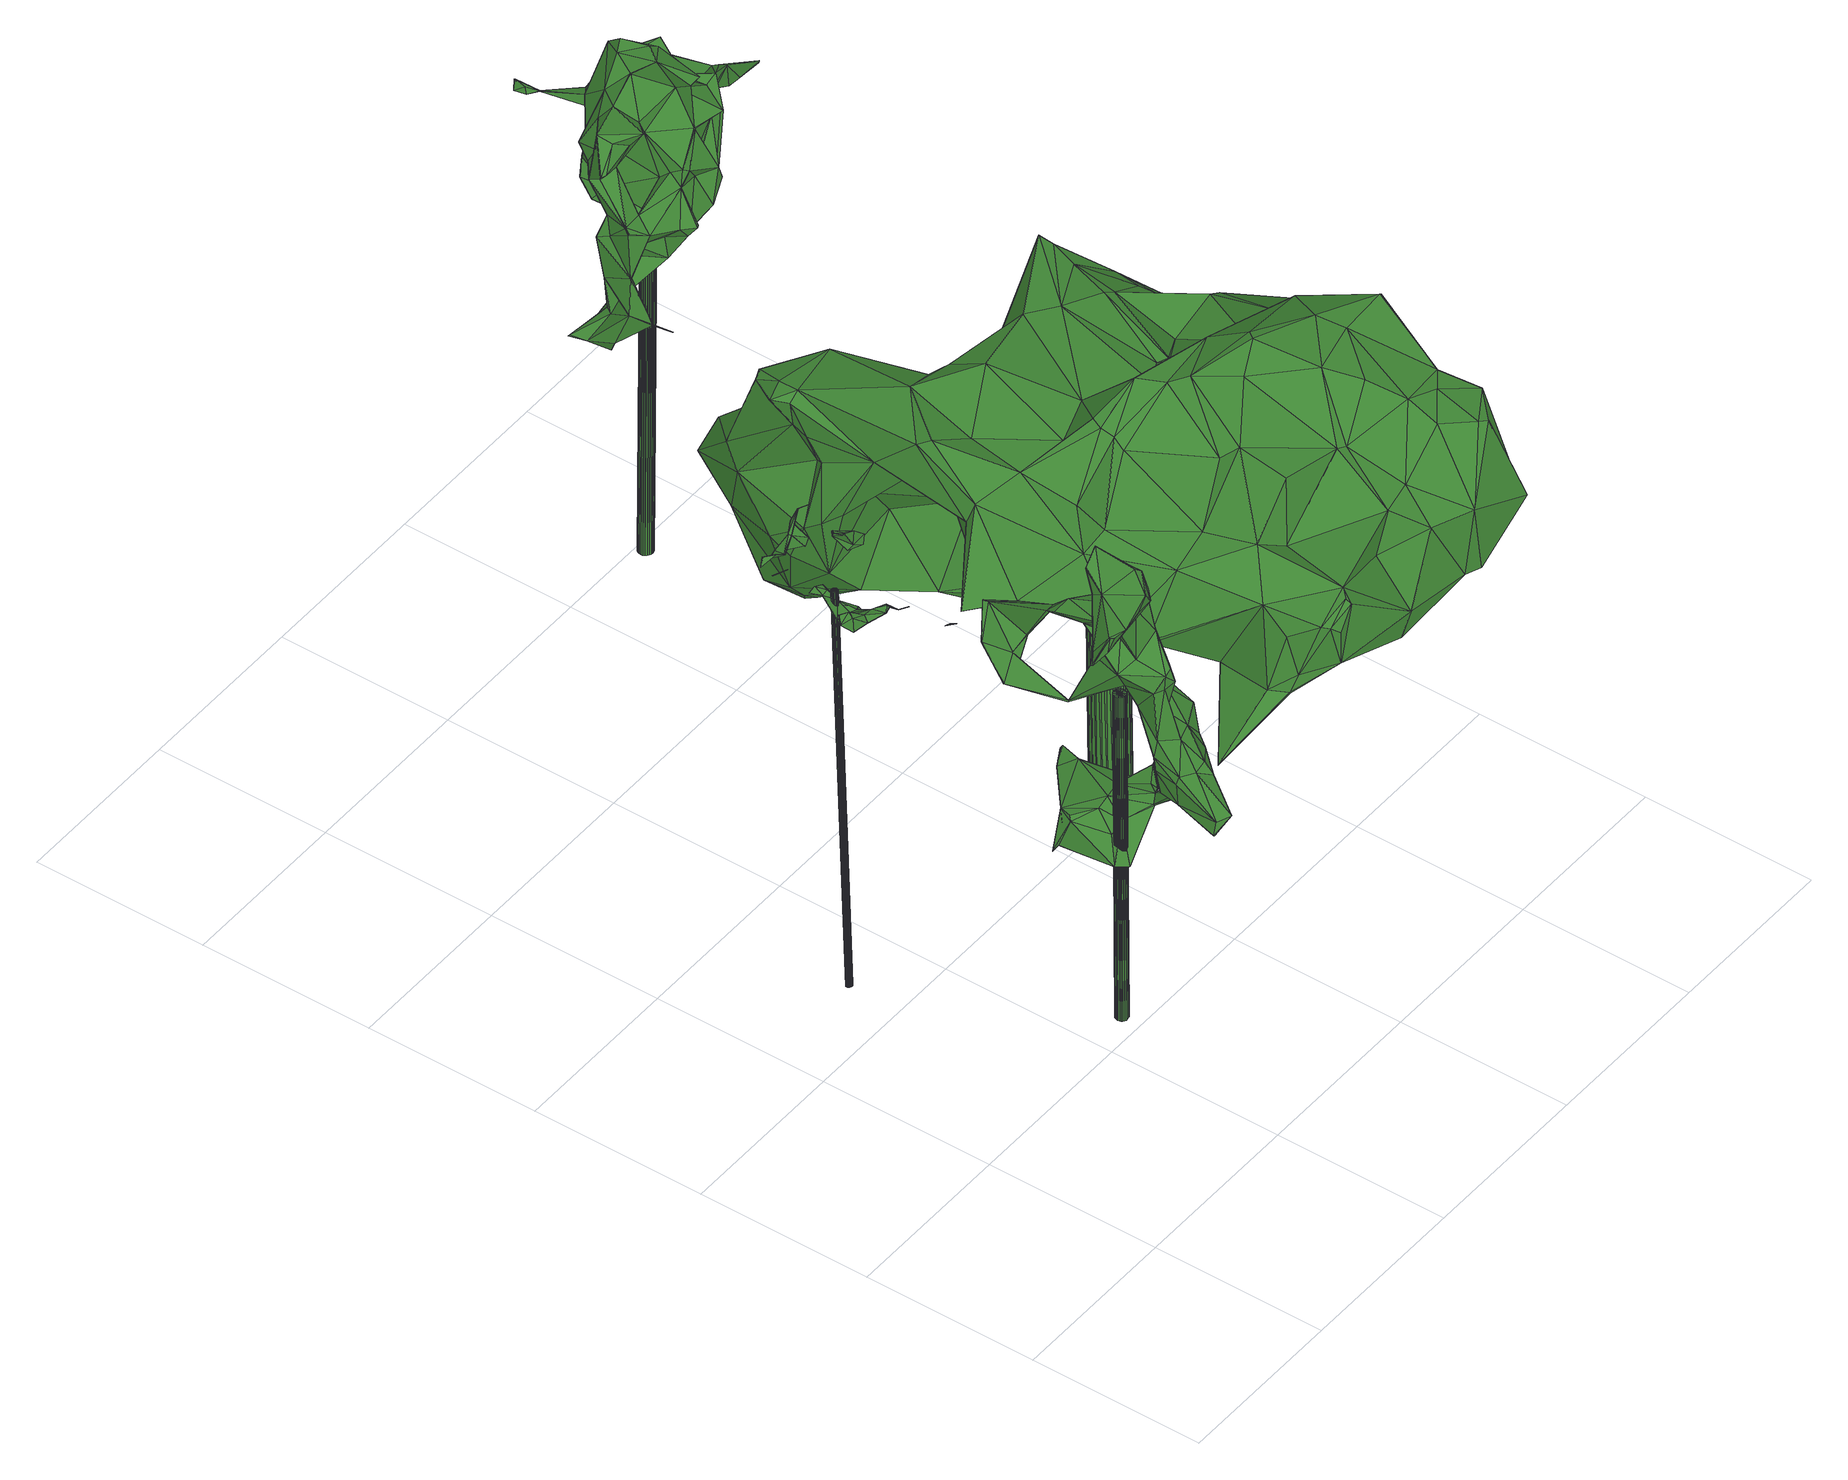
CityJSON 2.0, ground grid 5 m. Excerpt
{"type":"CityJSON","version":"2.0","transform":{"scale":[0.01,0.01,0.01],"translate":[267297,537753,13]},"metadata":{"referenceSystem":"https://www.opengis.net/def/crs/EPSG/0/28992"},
"CityObjects":{
"tree1":{"type":"SolitaryVegetationObject","attributes":{"gtid":192,"crown_width_m":2.67,"crown_median_z":26.53,"crown_r50_m":0.158,"crown_porosity":0.926,"trunk_H_m":12.94,"trunk_DBH_m":0.177,"trunk_radius_m":0.0885,"trunk_base_height_m":13.59,"original_gtid":"213"},"geometry":[{"type":"Solid","lod":"3","boundaries":[[[[0,1,2]],[[3,4,5]],[[6,7,8]],[[9,10,11]],[[12,13,14]],[[15,16,17]],[[18,19,20]],[[14,6,21]],[[22,23,24]],[[25,26,27]],[[28,29,30]],[[31,32,33]],[[9,11,20]],[[12,14,21]],[[34,35,36]],[[3,8,4]],[[37,18,11]],[[38,39,30]],[[18,20,11]],[[40,41,42]],[[43,42,41]],[[37,19,18]],[[44,23,45]],[[32,31,44]],[[16,46,47]],[[48,47,49]],[[39,50,29]],[[51,52,26]],[[5,1,3]],[[39,53,54]],[[46,55,56]],[[57,58,59]],[[0,60,3]],[[61,62,63]],[[61,64,62]],[[65,66,14]],[[65,67,66]],[[14,13,65]],[[63,68,69]],[[53,68,63]],[[24,70,22]],[[59,71,57]],[[42,72,73]],[[1,0,3]],[[22,74,75]],[[76,77,78]],[[79,80,81]],[[79,81,82]],[[83,82,84]],[[61,63,69]],[[85,86,36]],[[79,82,83]],[[44,45,32]],[[1,5,2]],[[87,88,89]],[[43,41,90]],[[91,31,35]],[[91,35,34]],[[92,70,24]],[[49,47,56]],[[82,93,84]],[[94,78,84]],[[88,55,89]],[[19,37,20]],[[9,20,37]],[[94,84,93]],[[56,55,88]],[[11,10,95]],[[88,49,56]],[[96,36,86]],[[94,93,97]],[[94,97,78]],[[85,98,34]],[[28,69,68]],[[28,68,29]],[[31,33,99]],[[29,50,100]],[[80,77,101]],[[5,75,2]],[[2,60,0]],[[102,7,103]],[[72,42,43]],[[63,101,53]],[[80,101,63]],[[104,62,28]],[[104,28,76]],[[22,75,23]],[[105,106,107]],[[105,107,66]],[[72,7,102]],[[50,39,38]],[[49,88,87]],[[6,41,40]],[[87,89,55]],[[47,46,56]],[[59,16,15]],[[71,59,15]],[[23,92,24]],[[93,82,81]],[[97,93,81]],[[83,84,78]],[[40,7,6]],[[78,97,76]],[[51,26,25]],[[65,13,67]],[[6,107,106]],[[49,87,48]],[[75,5,45]],[[75,45,23]],[[79,77,80]],[[4,32,45]],[[4,45,5]],[[8,106,108]],[[28,30,101]],[[21,6,109]],[[96,86,85]],[[72,43,90]],[[103,40,42]],[[67,13,105]],[[12,105,13]],[[75,60,2]],[[48,58,57]],[[63,104,80]],[[11,95,37]],[[53,101,54]],[[72,8,7]],[[8,72,90]],[[8,90,106]],[[8,3,60]],[[9,95,10]],[[37,95,9]],[[63,62,104]],[[64,69,28]],[[87,58,48]],[[58,87,16]],[[69,64,61]],[[34,96,85]],[[28,77,76]],[[78,77,83]],[[98,92,91]],[[102,103,73]],[[110,51,25]],[[51,110,52]],[[100,50,38]],[[64,28,62]],[[39,29,53]],[[59,111,16]],[[59,58,111]],[[58,16,111]],[[100,38,29]],[[29,38,30]],[[70,36,35]],[[44,92,23]],[[92,98,70]],[[70,98,36]],[[85,36,98]],[[96,34,36]],[[66,67,105]],[[16,47,17]],[[48,17,47]],[[48,57,17]],[[71,17,57]],[[15,17,71]],[[79,83,77]],[[81,80,104]],[[81,104,97]],[[14,107,6]],[[66,107,14]],[[97,104,76]],[[26,52,27]],[[21,109,22]],[[27,110,25]],[[27,52,110]],[[74,22,109]],[[74,109,6]],[[12,108,105]],[[74,8,60]],[[103,7,40]],[[99,108,12]],[[74,6,8]],[[44,31,91]],[[75,74,60]],[[4,33,32]],[[105,108,106]],[[4,8,99]],[[12,31,99]],[[98,91,34]],[[33,4,99]],[[42,73,103]],[[72,102,73]],[[44,91,92]],[[30,39,54]],[[30,54,101]],[[90,6,106]],[[8,108,99]],[[31,112,35]],[[12,112,31]],[[29,68,53]],[[28,101,77]],[[35,112,70]],[[70,112,22]],[[21,22,112]],[[21,112,12]],[[16,55,46]],[[87,55,16]],[[90,41,6]],[[113,114,115]],[[113,115,116]],[[116,115,117]],[[116,117,118]],[[115,114,119]],[[115,119,117]],[[117,119,120]],[[117,120,118]],[[119,114,121]],[[119,121,120]],[[120,121,122]],[[120,122,118]],[[121,114,123]],[[121,123,122]],[[122,123,124]],[[122,124,118]],[[123,114,125]],[[123,125,124]],[[124,125,126]],[[124,126,118]],[[125,114,127]],[[125,127,126]],[[126,127,128]],[[126,128,118]],[[127,114,129]],[[127,129,128]],[[128,129,130]],[[128,130,118]],[[129,114,131]],[[129,131,130]],[[130,131,132]],[[130,132,118]],[[131,114,133]],[[131,133,132]],[[132,133,134]],[[132,134,118]],[[133,114,135]],[[133,135,134]],[[134,135,136]],[[134,136,118]],[[135,114,137]],[[135,137,136]],[[136,137,138]],[[136,138,118]],[[137,114,139]],[[137,139,138]],[[138,139,140]],[[138,140,118]],[[139,114,141]],[[139,141,140]],[[140,141,142]],[[140,142,118]],[[141,114,143]],[[141,143,142]],[[142,143,144]],[[142,144,118]],[[143,114,145]],[[143,145,144]],[[144,145,146]],[[144,146,118]],[[145,114,147]],[[145,147,146]],[[146,147,148]],[[146,148,118]],[[147,114,149]],[[147,149,148]],[[148,149,150]],[[148,150,118]],[[149,114,151]],[[149,151,150]],[[150,151,152]],[[150,152,118]],[[151,114,153]],[[151,153,152]],[[152,153,154]],[[152,154,118]],[[153,114,155]],[[153,155,154]],[[154,155,156]],[[154,156,118]],[[155,114,157]],[[155,157,156]],[[156,157,158]],[[156,158,118]],[[157,114,159]],[[157,159,158]],[[158,159,160]],[[158,160,118]],[[159,114,161]],[[159,161,160]],[[160,161,162]],[[160,162,118]],[[161,114,113]],[[161,113,162]],[[162,113,116]],[[162,116,118]]]]}]},
"tree2":{"type":"SolitaryVegetationObject","attributes":{"gtid":147,"crown_width_m":5.53,"crown_median_z":24.12,"crown_r50_m":0.296,"crown_porosity":0.902,"trunk_H_m":10.52,"trunk_DBH_m":0.341,"trunk_radius_m":0.17,"trunk_base_height_m":13.6,"original_gtid":"163"},"geometry":[{"type":"Solid","lod":"3","boundaries":[[[[163,164,165]],[[166,167,168]],[[169,170,171]],[[172,173,174]],[[175,176,177]],[[178,179,180]],[[165,164,181]],[[182,183,184]],[[185,177,176]],[[175,177,186]],[[187,188,189]],[[190,191,178]],[[192,193,194]],[[195,196,197]],[[198,199,200]],[[201,194,174]],[[202,173,172]],[[203,199,198]],[[204,199,203]],[[205,206,207]],[[208,209,210]],[[190,211,191]],[[212,213,214]],[[215,189,216]],[[210,209,217]],[[218,187,219]],[[220,221,222]],[[178,191,223]],[[174,194,172]],[[224,204,203]],[[223,191,211]],[[173,180,174]],[[201,174,180]],[[225,207,226]],[[227,225,226]],[[186,194,175]],[[228,212,229]],[[230,231,208]],[[197,232,233]],[[211,234,223]],[[234,235,236]],[[237,238,239]],[[237,239,240]],[[197,241,232]],[[242,243,244]],[[245,246,164]],[[247,246,248]],[[249,250,251]],[[252,253,254]],[[255,253,252]],[[256,218,219]],[[257,258,259]],[[260,257,259]],[[211,235,234]],[[211,190,235]],[[246,261,169]],[[262,263,264]],[[233,195,197]],[[265,188,181]],[[245,261,246]],[[266,267,268]],[[183,239,258]],[[213,175,214]],[[269,266,270]],[[219,189,215]],[[271,222,221]],[[236,272,243]],[[219,273,256]],[[219,215,273]],[[183,258,257]],[[260,183,257]],[[274,275,276]],[[163,277,245]],[[278,279,176]],[[280,253,255]],[[281,263,239]],[[233,166,195]],[[187,189,219]],[[220,261,277]],[[205,248,282]],[[195,269,196]],[[230,163,187]],[[230,187,218]],[[232,283,233]],[[233,283,166]],[[284,166,283]],[[284,167,166]],[[254,285,286]],[[254,286,182]],[[194,201,214]],[[194,214,175]],[[287,288,220]],[[220,288,170]],[[205,278,289]],[[279,207,290]],[[280,255,291]],[[204,292,199]],[[209,255,252]],[[209,252,182]],[[163,165,187]],[[201,179,242]],[[293,294,244]],[[295,296,297]],[[290,298,297]],[[165,181,188]],[[223,242,178]],[[265,181,299]],[[239,300,258]],[[259,258,300]],[[281,301,264]],[[280,264,301]],[[177,302,186]],[[303,294,276]],[[245,164,163]],[[229,212,290]],[[213,228,304]],[[249,304,228]],[[280,254,253]],[[216,305,215]],[[306,287,222]],[[307,289,304]],[[170,308,251]],[[292,210,309]],[[278,310,304]],[[175,304,310]],[[202,276,275]],[[271,311,262]],[[221,311,271]],[[218,231,230]],[[297,298,312]],[[294,274,276]],[[230,313,163]],[[182,217,209]],[[312,295,297]],[[184,260,259]],[[259,300,184]],[[256,273,306]],[[305,287,306]],[[306,218,256]],[[215,305,306]],[[215,306,273]],[[306,271,218]],[[280,301,237]],[[274,202,275]],[[196,314,197]],[[218,271,231]],[[315,269,195]],[[172,303,202]],[[277,313,221]],[[231,271,208]],[[169,282,248]],[[169,248,246]],[[205,247,248]],[[205,316,247]],[[208,291,209]],[[255,209,291]],[[242,179,178]],[[214,317,212]],[[202,303,276]],[[306,222,271]],[[180,274,178]],[[173,202,274]],[[173,274,180]],[[251,250,225]],[[289,278,304]],[[213,304,175]],[[221,220,277]],[[178,274,190]],[[186,302,312]],[[260,184,183]],[[176,310,278]],[[188,187,165]],[[208,224,230]],[[210,224,208]],[[241,266,268]],[[294,272,274]],[[293,244,272]],[[293,272,294]],[[274,272,190]],[[245,277,261]],[[168,227,166]],[[169,261,170]],[[266,241,270]],[[270,314,269]],[[318,284,283]],[[318,315,284]],[[289,316,205]],[[170,261,220]],[[319,315,318]],[[239,238,281]],[[182,198,217]],[[284,227,167]],[[226,167,227]],[[237,281,238]],[[268,267,318]],[[307,316,289]],[[249,316,307]],[[222,287,220]],[[295,312,266]],[[315,195,166]],[[207,250,290]],[[182,286,183]],[[180,179,201]],[[192,194,186]],[[305,216,288]],[[305,288,287]],[[232,268,283]],[[318,283,268]],[[307,304,249]],[[241,268,232]],[[302,267,266]],[[269,295,266]],[[263,262,224]],[[181,246,247]],[[315,227,284]],[[281,237,301]],[[172,194,193]],[[227,315,166]],[[217,198,200]],[[296,318,267]],[[296,267,290]],[[279,290,302]],[[279,302,185]],[[239,263,300]],[[203,300,263]],[[170,288,308]],[[164,246,181]],[[224,203,263]],[[291,208,264]],[[316,249,320]],[[291,264,280]],[[208,262,264]],[[208,271,262]],[[319,296,295]],[[239,286,240]],[[183,286,239]],[[290,267,302]],[[224,292,204]],[[210,292,224]],[[321,309,322]],[[175,310,176]],[[192,312,298]],[[182,184,198]],[[198,184,300]],[[300,203,198]],[[210,217,309]],[[199,292,309]],[[199,309,321]],[[213,212,228]],[[269,314,196]],[[241,197,314]],[[270,241,314]],[[269,315,319]],[[269,319,295]],[[244,243,272]],[[234,243,223]],[[242,223,243]],[[176,279,185]],[[177,185,302]],[[262,311,224]],[[169,171,282]],[[308,288,216]],[[216,265,308]],[[189,265,216]],[[189,188,265]],[[290,297,296]],[[299,247,316]],[[181,247,299]],[[234,236,243]],[[212,317,244]],[[244,317,242]],[[278,205,279]],[[205,207,279]],[[298,290,212]],[[298,212,244]],[[244,323,298]],[[298,323,192]],[[318,296,319]],[[303,172,193]],[[186,312,192]],[[294,303,193]],[[244,193,323]],[[294,193,244]],[[323,193,192]],[[282,206,205]],[[206,282,171]],[[207,206,226]],[[240,286,285]],[[167,226,324]],[[325,167,324]],[[252,254,182]],[[240,254,237]],[[251,320,249]],[[285,254,240]],[[237,254,280]],[[163,313,277]],[[227,325,225]],[[281,264,263]],[[168,325,227]],[[224,313,230]],[[228,250,249]],[[313,224,311]],[[313,311,221]],[[200,309,217]],[[321,322,326]],[[321,326,199]],[[200,199,326]],[[200,326,309]],[[309,326,322]],[[207,225,250]],[[229,290,250]],[[228,229,250]],[[312,302,266]],[[325,324,170]],[[299,316,320]],[[299,320,265]],[[308,265,320]],[[308,320,251]],[[242,317,201]],[[214,201,317]],[[235,272,236]],[[190,272,235]],[[167,325,168]],[[251,325,170]],[[251,225,325]],[[171,170,324]],[[171,324,226]],[[206,171,226]],[[327,328,329]],[[327,329,330]],[[330,329,331]],[[330,331,332]],[[329,328,333]],[[329,333,331]],[[331,333,334]],[[331,334,332]],[[333,328,335]],[[333,335,334]],[[334,335,336]],[[334,336,332]],[[335,328,337]],[[335,337,336]],[[336,337,338]],[[336,338,332]],[[337,328,339]],[[337,339,338]],[[338,339,340]],[[338,340,332]],[[339,328,341]],[[339,341,340]],[[340,341,342]],[[340,342,332]],[[341,328,343]],[[341,343,342]],[[342,343,344]],[[342,344,332]],[[343,328,345]],[[343,345,344]],[[344,345,346]],[[344,346,332]],[[345,328,347]],[[345,347,346]],[[346,347,348]],[[346,348,332]],[[347,328,349]],[[347,349,348]],[[348,349,350]],[[348,350,332]],[[349,328,351]],[[349,351,350]],[[350,351,352]],[[350,352,332]],[[351,328,353]],[[351,353,352]],[[352,353,354]],[[352,354,332]],[[353,328,355]],[[353,355,354]],[[354,355,356]],[[354,356,332]],[[355,328,357]],[[355,357,356]],[[356,357,358]],[[356,358,332]],[[357,328,359]],[[357,359,358]],[[358,359,360]],[[358,360,332]],[[359,328,361]],[[359,361,360]],[[360,361,362]],[[360,362,332]],[[361,328,363]],[[361,363,362]],[[362,363,364]],[[362,364,332]],[[363,328,365]],[[363,365,364]],[[364,365,366]],[[364,366,332]],[[365,328,367]],[[365,367,366]],[[366,367,368]],[[366,368,332]],[[367,328,369]],[[367,369,368]],[[368,369,370]],[[368,370,332]],[[369,328,371]],[[369,371,370]],[[370,371,372]],[[370,372,332]],[[371,328,373]],[[371,373,372]],[[372,373,374]],[[372,374,332]],[[373,328,375]],[[373,375,374]],[[374,375,376]],[[374,376,332]],[[375,328,327]],[[375,327,376]],[[376,327,330]],[[376,330,332]]]]}]},
"tree3":{"type":"SolitaryVegetationObject","attributes":{"gtid":148,"crown_width_m":14.57,"crown_median_z":25.66,"crown_r50_m":0.463,"crown_porosity":0.873,"trunk_H_m":12.01,"trunk_DBH_m":1.09,"trunk_radius_m":0.543,"trunk_base_height_m":13.65,"original_gtid":"164"},"geometry":[{"type":"Solid","lod":"3","boundaries":[[[[377,378,379]],[[380,379,378]],[[381,382,383]],[[384,385,386]],[[387,388,389]],[[390,391,392]],[[393,394,395]],[[396,397,398]],[[399,400,381]],[[401,402,403]],[[404,405,406]],[[407,405,404]],[[383,408,399]],[[406,409,404]],[[410,411,412]],[[413,411,410]],[[414,415,416]],[[414,417,415]],[[418,419,420]],[[421,422,423]],[[424,425,426]],[[424,426,427]],[[428,429,410]],[[430,395,394]],[[431,432,433]],[[434,435,436]],[[437,436,435]],[[438,439,440]],[[441,442,443]],[[441,443,407]],[[406,444,409]],[[445,446,447]],[[448,449,450]],[[399,381,383]],[[412,451,452]],[[453,378,377]],[[454,455,445]],[[456,457,418]],[[458,459,460]],[[408,461,462]],[[380,378,463]],[[464,465,466]],[[422,467,435]],[[394,468,430]],[[399,408,462]],[[469,470,471]],[[472,473,440]],[[474,475,452]],[[476,475,474]],[[477,478,479]],[[480,478,477]],[[481,482,477]],[[482,480,477]],[[483,484,485]],[[429,483,485]],[[397,486,487]],[[454,488,385]],[[489,490,491]],[[407,404,492]],[[493,494,495]],[[381,496,382]],[[497,498,499]],[[497,500,498]],[[501,423,502]],[[421,423,501]],[[503,504,505]],[[390,498,506]],[[390,499,498]],[[377,379,453]],[[472,507,473]],[[400,496,381]],[[508,509,510]],[[511,512,513]],[[514,492,404]],[[515,500,516]],[[515,516,517]],[[518,519,520]],[[467,521,522]],[[486,394,487]],[[432,431,523]],[[413,524,411]],[[467,525,526]],[[385,384,527]],[[528,504,529]],[[489,491,432]],[[393,487,394]],[[522,435,467]],[[386,530,384]],[[508,392,509]],[[489,452,490]],[[524,413,429]],[[429,413,410]],[[526,531,521]],[[526,521,467]],[[428,410,412]],[[448,450,531]],[[521,531,450]],[[532,533,534]],[[535,459,483]],[[536,396,537]],[[434,436,430]],[[434,430,538]],[[471,539,540]],[[470,539,471]],[[541,542,543]],[[541,544,542]],[[522,521,437]],[[545,465,464]],[[431,433,546]],[[407,547,405]],[[548,438,496]],[[485,549,550]],[[432,512,489]],[[546,551,552]],[[511,489,512]],[[440,513,512]],[[512,432,440]],[[479,481,477]],[[553,417,554]],[[555,396,536]],[[556,557,558]],[[559,412,452]],[[490,411,524]],[[560,561,425]],[[562,383,563]],[[382,563,383]],[[551,491,490]],[[411,451,412]],[[546,433,491]],[[389,388,378]],[[564,378,388]],[[563,565,566]],[[523,566,565]],[[438,548,439]],[[382,496,438]],[[430,468,538]],[[432,438,440]],[[558,550,549]],[[491,433,432]],[[546,491,551]],[[567,472,568]],[[567,568,391]],[[452,451,411]],[[427,502,424]],[[540,505,471]],[[569,425,424]],[[469,570,470]],[[510,497,508]],[[424,502,569]],[[468,394,486]],[[468,486,571]],[[502,423,536]],[[440,473,513]],[[572,519,573]],[[495,574,575]],[[427,501,502]],[[576,386,385]],[[425,544,501]],[[569,502,536]],[[525,577,526]],[[501,577,421]],[[578,579,561]],[[578,561,560]],[[421,577,525]],[[531,580,448]],[[448,580,581]],[[582,406,405]],[[583,484,483]],[[535,483,428]],[[554,535,428]],[[456,584,585]],[[586,554,417]],[[586,417,480]],[[490,524,587]],[[588,587,524]],[[493,589,416]],[[590,591,484]],[[428,412,559]],[[588,550,592]],[[513,473,511]],[[593,511,473]],[[514,594,492]],[[595,482,481]],[[539,596,540]],[[551,587,552]],[[588,552,587]],[[490,587,551]],[[466,597,464]],[[598,464,597]],[[521,401,437]],[[581,580,577]],[[544,541,501]],[[526,580,531]],[[577,580,526]],[[599,443,454]],[[387,454,443]],[[409,514,404]],[[397,487,600]],[[601,417,553]],[[538,602,434]],[[380,447,379]],[[437,435,522]],[[454,447,488]],[[445,447,454]],[[528,603,542]],[[542,604,528]],[[545,464,605]],[[400,462,509]],[[595,481,479]],[[573,584,572]],[[585,584,573]],[[474,489,511]],[[606,576,607]],[[473,601,553]],[[444,406,582]],[[562,556,608]],[[609,386,576]],[[583,483,458]],[[428,483,429]],[[497,499,508]],[[400,568,496]],[[594,514,573]],[[594,573,519]],[[425,561,544]],[[396,398,519]],[[600,487,393]],[[474,511,476]],[[568,472,610]],[[611,595,479]],[[611,384,595]],[[387,443,612]],[[613,612,443]],[[463,518,520]],[[575,534,547]],[[461,608,614]],[[518,594,519]],[[560,425,569]],[[472,567,507]],[[384,530,595]],[[482,595,530]],[[571,602,538]],[[444,585,409]],[[558,615,556]],[[496,610,548]],[[442,613,443]],[[482,616,586]],[[524,429,588]],[[568,610,496]],[[440,439,472]],[[610,472,439]],[[556,562,566]],[[559,452,475]],[[596,484,583]],[[539,470,570]],[[539,570,558]],[[415,601,507]],[[407,594,617]],[[407,492,594]],[[523,552,557]],[[566,523,557]],[[612,613,388]],[[416,589,414]],[[517,419,418]],[[466,465,460]],[[567,391,390]],[[390,506,567]],[[618,547,619]],[[618,575,547]],[[558,549,539]],[[562,408,383]],[[432,565,438]],[[555,422,620]],[[607,488,449]],[[619,443,599]],[[541,581,577]],[[569,537,560]],[[621,560,537]],[[569,536,537]],[[517,570,469]],[[385,527,454]],[[509,462,510]],[[616,386,460]],[[554,428,559]],[[570,615,558]],[[596,503,540]],[[599,618,619]],[[612,388,387]],[[449,402,401]],[[488,402,449]],[[555,536,423]],[[622,449,448]],[[607,449,622]],[[613,442,564]],[[499,390,392]],[[499,392,508]],[[614,500,497]],[[476,554,475]],[[619,407,443]],[[425,501,426]],[[608,615,500]],[[570,500,615]],[[427,426,501]],[[495,494,457]],[[500,515,498]],[[515,416,498]],[[567,506,415]],[[416,415,506]],[[506,498,416]],[[601,473,507]],[[444,582,585]],[[585,582,456]],[[564,388,613]],[[411,490,452]],[[605,623,545]],[[517,516,570]],[[500,570,516]],[[543,624,625]],[[626,627,628]],[[493,416,515]],[[417,601,415]],[[447,446,379]],[[575,574,534]],[[626,628,380]],[[629,623,605]],[[579,630,631]],[[453,446,445]],[[620,422,571]],[[422,525,467]],[[598,597,606]],[[480,482,586]],[[535,586,616]],[[554,586,535]],[[527,599,454]],[[530,386,616]],[[530,616,482]],[[631,504,632]],[[629,633,623]],[[503,623,633]],[[535,616,459]],[[564,442,441]],[[463,617,518]],[[571,538,468]],[[571,486,620]],[[397,620,486]],[[541,629,581]],[[429,550,588]],[[409,585,514]],[[573,514,585]],[[436,626,430]],[[625,528,529]],[[604,632,528]],[[631,632,604]],[[523,431,546]],[[493,418,457]],[[609,466,460]],[[558,557,550]],[[432,523,565]],[[592,552,588]],[[495,589,493]],[[582,405,533]],[[600,520,519]],[[438,565,382]],[[547,407,619]],[[423,422,555]],[[596,545,503]],[[583,545,596]],[[430,634,395]],[[380,463,634]],[[520,634,463]],[[577,501,541]],[[605,581,629]],[[605,464,581]],[[624,603,625]],[[543,603,624]],[[503,633,529]],[[459,458,483]],[[593,473,553]],[[620,397,396]],[[620,396,555]],[[600,393,520]],[[485,550,429]],[[621,537,519]],[[621,519,572]],[[537,396,519]],[[397,600,398]],[[519,398,600]],[[609,460,386]],[[616,460,459]],[[488,607,385]],[[500,614,608]],[[509,568,400]],[[556,615,608]],[[610,439,548]],[[546,552,523]],[[599,527,618]],[[384,618,527]],[[611,575,618]],[[495,575,611]],[[611,618,384]],[[631,604,579]],[[635,579,604]],[[562,563,566]],[[503,505,540]],[[445,389,453]],[[378,453,389]],[[455,389,445]],[[454,387,455]],[[563,382,565]],[[387,389,455]],[[517,418,515]],[[493,515,418]],[[611,589,495]],[[479,589,611]],[[629,625,633]],[[529,633,625]],[[626,436,627]],[[518,617,594]],[[469,631,630]],[[441,407,617]],[[441,617,463]],[[621,572,584]],[[379,446,453]],[[495,457,636]],[[593,553,554]],[[447,403,488]],[[463,378,637]],[[564,637,378]],[[441,463,637]],[[441,637,564]],[[628,447,380]],[[391,568,392]],[[628,627,447]],[[525,422,421]],[[474,452,489]],[[476,593,554]],[[559,475,554]],[[593,476,511]],[[582,533,532]],[[403,402,488]],[[417,478,480]],[[507,567,415]],[[606,607,622]],[[607,576,385]],[[629,541,625]],[[625,541,543]],[[545,623,503]],[[590,484,596]],[[395,634,393]],[[520,393,634]],[[608,461,562]],[[614,497,510]],[[562,461,408]],[[543,542,603]],[[545,638,465]],[[493,457,494]],[[485,484,591]],[[549,485,591]],[[590,549,591]],[[621,584,420]],[[418,420,584]],[[418,584,456]],[[469,630,517]],[[419,517,630]],[[414,589,479]],[[414,478,417]],[[414,479,478]],[[457,456,636]],[[582,636,456]],[[634,430,626]],[[634,626,380]],[[622,448,598]],[[596,539,590]],[[590,539,549]],[[521,450,401]],[[449,401,450]],[[566,557,556]],[[592,557,552]],[[550,557,592]],[[528,625,603]],[[505,504,631]],[[434,602,435]],[[635,544,561]],[[495,636,574]],[[547,534,405]],[[533,405,534]],[[574,639,534]],[[532,534,639]],[[636,639,574]],[[636,582,639]],[[582,532,639]],[[399,462,400]],[[583,638,545]],[[583,458,638]],[[460,465,638]],[[460,638,458]],[[622,598,606]],[[448,581,598]],[[464,598,581]],[[509,392,568]],[[437,627,436]],[[401,627,437]],[[401,403,627]],[[403,447,627]],[[529,504,503]],[[630,579,578]],[[630,578,419]],[[420,419,578]],[[621,420,578]],[[621,578,560]],[[609,597,466]],[[576,597,609]],[[606,597,576]],[[614,462,461]],[[614,510,462]],[[635,604,542]],[[635,542,544]],[[579,635,561]],[[471,505,469]],[[469,505,631]],[[422,435,602]],[[422,602,571]],[[528,632,504]],[[640,641,642]],[[640,642,643]],[[643,642,644]],[[643,644,645]],[[642,641,646]],[[642,646,644]],[[644,646,647]],[[644,647,645]],[[646,641,648]],[[646,648,647]],[[647,648,649]],[[647,649,645]],[[648,641,650]],[[648,650,649]],[[649,650,651]],[[649,651,645]],[[650,641,652]],[[650,652,651]],[[651,652,653]],[[651,653,645]],[[652,641,654]],[[652,654,653]],[[653,654,655]],[[653,655,645]],[[654,641,656]],[[654,656,655]],[[655,656,657]],[[655,657,645]],[[656,641,658]],[[656,658,657]],[[657,658,659]],[[657,659,645]],[[658,641,660]],[[658,660,659]],[[659,660,661]],[[659,661,645]],[[660,641,662]],[[660,662,661]],[[661,662,663]],[[661,663,645]],[[662,641,664]],[[662,664,663]],[[663,664,665]],[[663,665,645]],[[664,641,666]],[[664,666,665]],[[665,666,667]],[[665,667,645]],[[666,641,668]],[[666,668,667]],[[667,668,669]],[[667,669,645]],[[668,641,670]],[[668,670,669]],[[669,670,671]],[[669,671,645]],[[670,641,672]],[[670,672,671]],[[671,672,673]],[[671,673,645]],[[672,641,674]],[[672,674,673]],[[673,674,675]],[[673,675,645]],[[674,641,676]],[[674,676,675]],[[675,676,677]],[[675,677,645]],[[676,641,678]],[[676,678,677]],[[677,678,679]],[[677,679,645]],[[678,641,680]],[[678,680,679]],[[679,680,681]],[[679,681,645]],[[680,641,682]],[[680,682,681]],[[681,682,683]],[[681,683,645]],[[682,641,684]],[[682,684,683]],[[683,684,685]],[[683,685,645]],[[684,641,686]],[[684,686,685]],[[685,686,687]],[[685,687,645]],[[686,641,688]],[[686,688,687]],[[687,688,689]],[[687,689,645]],[[688,641,640]],[[688,640,689]],[[689,640,643]],[[689,643,645]]]]}]},
"tree4":{"type":"SolitaryVegetationObject","attributes":{"gtid":194,"crown_width_m":5.77,"crown_median_z":26.03,"crown_r50_m":0.338,"crown_porosity":0.921,"trunk_H_m":12.91,"trunk_DBH_m":0.412,"trunk_radius_m":0.206,"trunk_base_height_m":13.12,"original_gtid":"215"},"geometry":[{"type":"Solid","lod":"3","boundaries":[[[[690,691,692]],[[693,692,691]],[[694,695,696]],[[697,698,699]],[[700,701,702]],[[703,704,705]],[[706,707,708]],[[709,710,711]],[[712,702,713]],[[714,715,699]],[[716,717,718]],[[719,720,721]],[[716,713,717]],[[722,723,724]],[[725,726,727]],[[728,729,730]],[[731,732,733]],[[695,694,734]],[[704,734,694]],[[735,736,722]],[[737,736,735]],[[723,738,739]],[[740,709,711]],[[740,711,741]],[[742,743,744]],[[745,746,747]],[[748,749,750]],[[751,699,752]],[[697,699,751]],[[753,754,709]],[[755,721,756]],[[757,710,758]],[[759,760,761]],[[759,761,762]],[[702,763,700]],[[697,730,698]],[[697,751,730]],[[716,718,764]],[[765,720,766]],[[759,767,760]],[[768,760,767]],[[764,708,707]],[[769,739,770]],[[771,768,765]],[[764,707,772]],[[773,774,775]],[[718,717,701]],[[776,777,778]],[[779,780,781]],[[782,783,784]],[[785,786,787]],[[769,788,723]],[[787,786,789]],[[790,791,792]],[[788,793,787]],[[744,794,742]],[[699,698,714]],[[795,796,797]],[[793,798,799]],[[800,707,801]],[[802,803,727]],[[726,802,727]],[[707,804,772]],[[727,803,731]],[[731,803,805]],[[806,807,711]],[[808,809,810]],[[787,793,785]],[[811,812,729]],[[748,813,814]],[[775,774,815]],[[769,798,788]],[[816,817,818]],[[813,819,814]],[[820,821,706]],[[822,706,821]],[[823,770,824]],[[773,825,750]],[[825,817,750]],[[752,826,730]],[[752,730,751]],[[771,827,828]],[[721,720,765]],[[789,786,788]],[[829,830,815]],[[780,830,829]],[[717,702,701]],[[703,695,831]],[[832,833,823]],[[719,834,835]],[[719,721,834]],[[711,836,837]],[[710,836,711]],[[838,839,840]],[[841,842,843]],[[797,844,791]],[[808,845,809]],[[709,846,775]],[[762,847,792]],[[814,819,848]],[[793,799,849]],[[700,850,820]],[[814,851,852]],[[853,723,785]],[[844,854,855]],[[841,843,856]],[[787,789,788]],[[857,752,715]],[[849,735,853]],[[731,855,727]],[[845,843,809]],[[783,858,781]],[[764,712,716]],[[712,713,716]],[[859,698,729]],[[860,702,712]],[[713,702,717]],[[851,859,852]],[[692,693,861]],[[773,818,825]],[[853,862,849]],[[752,699,715]],[[863,693,864]],[[861,693,863]],[[865,850,860]],[[860,850,763]],[[853,724,723]],[[714,698,819]],[[858,737,779]],[[866,821,820]],[[831,867,704]],[[808,841,845]],[[845,841,856]],[[805,732,731]],[[733,744,743]],[[733,743,731]],[[731,743,855]],[[709,775,868]],[[785,788,786]],[[832,769,770]],[[794,733,869]],[[870,871,714]],[[865,872,850]],[[830,799,873]],[[849,799,830]],[[874,691,690]],[[766,871,771]],[[843,848,809]],[[809,848,810]],[[827,875,876]],[[871,870,877]],[[871,877,771]],[[765,766,771]],[[723,739,769]],[[709,740,846]],[[878,784,781]],[[855,791,844]],[[782,737,783]],[[879,696,695]],[[703,696,879]],[[812,814,852]],[[802,741,805]],[[802,805,803]],[[796,876,759]],[[733,794,744]],[[737,782,736]],[[880,722,736]],[[832,839,838]],[[814,749,748]],[[838,840,864]],[[856,843,845]],[[755,881,834]],[[792,847,790]],[[781,784,783]],[[851,814,848]],[[882,844,883]],[[882,883,725]],[[723,788,785]],[[860,763,702]],[[835,834,884]],[[885,756,721]],[[798,793,788]],[[886,887,782]],[[866,887,886]],[[857,766,720]],[[776,888,777]],[[707,800,804]],[[752,719,835]],[[820,706,700]],[[816,818,889]],[[690,692,799]],[[815,873,863]],[[815,830,873]],[[797,890,795]],[[782,784,886]],[[792,891,762]],[[747,892,893]],[[838,798,832]],[[864,775,863]],[[746,894,734]],[[769,832,798]],[[837,895,869]],[[853,785,793]],[[820,850,896]],[[752,835,826]],[[776,778,757]],[[840,868,864]],[[753,839,832]],[[753,897,839]],[[864,868,775]],[[861,873,799]],[[861,799,692]],[[898,895,836]],[[899,774,900]],[[693,691,901]],[[874,901,691]],[[781,858,779]],[[813,714,819]],[[902,755,777]],[[897,840,839]],[[903,893,892]],[[866,904,821]],[[721,755,834]],[[759,905,721]],[[885,721,905]],[[885,905,817]],[[906,710,757]],[[907,795,890]],[[778,792,908]],[[806,732,807]],[[893,888,758]],[[771,828,909]],[[777,891,792]],[[827,795,907]],[[722,724,853]],[[762,891,759]],[[735,722,853]],[[762,907,847]],[[790,847,907]],[[910,818,846]],[[733,732,837]],[[796,759,911]],[[911,759,891]],[[877,870,875]],[[877,875,827]],[[813,748,912]],[[743,869,855]],[[695,894,831]],[[734,894,695]],[[913,815,774]],[[709,868,897]],[[801,707,728]],[[868,840,897]],[[753,709,897]],[[905,759,876]],[[914,774,899]],[[913,774,914]],[[892,902,915]],[[903,892,915]],[[690,799,874]],[[800,916,834]],[[823,753,832]],[[747,823,745]],[[884,730,917]],[[884,728,730]],[[844,910,740]],[[859,812,852]],[[871,766,714]],[[833,770,823]],[[832,770,833]],[[863,873,861]],[[734,704,867]],[[848,843,842]],[[848,842,851]],[[718,708,764]],[[822,821,811]],[[822,811,728]],[[707,706,822]],[[728,707,822]],[[729,728,811]],[[794,869,742]],[[764,860,712]],[[701,706,708]],[[700,706,701]],[[701,708,718]],[[729,812,859]],[[797,918,844]],[[746,892,747]],[[857,715,766]],[[700,763,850]],[[768,767,765]],[[919,878,781]],[[825,818,817]],[[799,838,901]],[[799,901,874]],[[827,876,796]],[[827,796,795]],[[863,775,815]],[[880,736,887]],[[792,895,908]],[[792,778,777]],[[903,915,893]],[[703,831,704]],[[866,886,904]],[[729,698,730]],[[920,904,921]],[[907,890,790]],[[784,904,886]],[[821,904,920]],[[878,904,784]],[[841,808,842]],[[810,842,808]],[[813,905,876]],[[813,817,905]],[[757,888,776]],[[758,888,757]],[[823,747,758]],[[747,893,758]],[[823,758,710]],[[782,887,736]],[[870,876,875]],[[885,911,756]],[[831,894,746]],[[827,771,877]],[[911,922,796]],[[813,870,714]],[[748,750,912]],[[743,742,869]],[[710,754,823]],[[730,826,917]],[[817,816,885]],[[829,815,913]],[[801,728,884]],[[765,767,721]],[[759,721,767]],[[722,880,820]],[[820,896,722]],[[714,766,715]],[[838,799,798]],[[855,869,791]],[[872,824,770]],[[709,754,710]],[[749,812,914]],[[914,812,780]],[[918,923,910]],[[896,872,722]],[[838,864,901]],[[885,889,924]],[[911,924,889]],[[749,814,812]],[[770,925,872]],[[867,902,746]],[[746,734,867]],[[842,810,819]],[[829,913,914]],[[866,820,880]],[[842,819,851]],[[851,819,859]],[[848,819,810]],[[859,819,698]],[[837,869,733]],[[926,909,828]],[[768,771,909]],[[870,813,876]],[[792,791,895]],[[858,783,737]],[[760,909,926]],[[732,806,837]],[[837,806,711]],[[796,918,797]],[[823,754,753]],[[902,892,746]],[[872,772,824]],[[817,813,912]],[[817,912,750]],[[922,918,796]],[[779,737,780]],[[830,780,737]],[[830,737,735]],[[830,735,849]],[[800,867,831]],[[740,910,846]],[[834,881,800]],[[800,881,867]],[[755,902,881]],[[867,881,902]],[[922,911,923]],[[745,823,824]],[[703,879,695]],[[918,910,844]],[[752,857,719]],[[829,914,780]],[[693,901,864]],[[872,925,722]],[[818,923,889]],[[781,812,919]],[[812,781,780]],[[812,811,919]],[[884,917,835]],[[917,826,835]],[[746,804,800]],[[800,831,746]],[[824,804,746]],[[824,746,745]],[[824,772,804]],[[827,761,828]],[[926,828,761]],[[760,926,761]],[[907,761,827]],[[907,762,761]],[[896,850,872]],[[878,919,921]],[[694,927,704]],[[696,927,694]],[[760,768,909]],[[703,705,696]],[[889,885,816]],[[878,921,904]],[[922,923,918]],[[910,923,818]],[[722,738,723]],[[925,738,722]],[[880,887,866]],[[791,790,890]],[[791,890,797]],[[778,906,757]],[[837,836,895]],[[720,719,857]],[[696,705,927]],[[704,927,705]],[[846,818,775]],[[773,775,818]],[[770,738,925]],[[739,738,770]],[[911,928,924]],[[885,924,928]],[[885,928,911]],[[893,915,888]],[[777,888,915]],[[777,915,902]],[[750,749,900]],[[801,884,916]],[[801,916,800]],[[777,911,891]],[[884,834,916]],[[791,869,895]],[[908,898,778]],[[906,778,898]],[[898,710,906]],[[898,836,710]],[[725,883,726]],[[898,908,895]],[[889,923,911]],[[726,883,802]],[[740,883,844]],[[741,883,740]],[[802,883,741]],[[727,855,882]],[[854,882,855]],[[727,882,725]],[[811,921,919]],[[844,882,854]],[[773,750,900]],[[914,900,749]],[[853,793,862]],[[849,862,793]],[[914,899,900]],[[811,821,920]],[[773,900,774]],[[920,921,811]],[[711,807,741]],[[805,807,732]],[[741,807,805]],[[772,865,764]],[[860,764,865]],[[772,872,865]],[[777,756,911]],[[755,756,777]],[[929,930,931]],[[929,931,932]],[[932,931,933]],[[932,933,934]],[[931,930,935]],[[931,935,933]],[[933,935,936]],[[933,936,934]],[[935,930,937]],[[935,937,936]],[[936,937,938]],[[936,938,934]],[[937,930,939]],[[937,939,938]],[[938,939,940]],[[938,940,934]],[[939,930,941]],[[939,941,940]],[[940,941,942]],[[940,942,934]],[[941,930,943]],[[941,943,942]],[[942,943,944]],[[942,944,934]],[[943,930,945]],[[943,945,944]],[[944,945,946]],[[944,946,934]],[[945,930,947]],[[945,947,946]],[[946,947,948]],[[946,948,934]],[[947,930,949]],[[947,949,948]],[[948,949,950]],[[948,950,934]],[[949,930,951]],[[949,951,950]],[[950,951,952]],[[950,952,934]],[[951,930,953]],[[951,953,952]],[[952,953,954]],[[952,954,934]],[[953,930,955]],[[953,955,954]],[[954,955,956]],[[954,956,934]],[[955,930,957]],[[955,957,956]],[[956,957,958]],[[956,958,934]],[[957,930,959]],[[957,959,958]],[[958,959,960]],[[958,960,934]],[[959,930,961]],[[959,961,960]],[[960,961,962]],[[960,962,934]],[[961,930,963]],[[961,963,962]],[[962,963,964]],[[962,964,934]],[[963,930,965]],[[963,965,964]],[[964,965,966]],[[964,966,934]],[[965,930,967]],[[965,967,966]],[[966,967,968]],[[966,968,934]],[[967,930,969]],[[967,969,968]],[[968,969,970]],[[968,970,934]],[[969,930,971]],[[969,971,970]],[[970,971,972]],[[970,972,934]],[[971,930,973]],[[971,973,972]],[[972,973,974]],[[972,974,934]],[[973,930,975]],[[973,975,974]],[[974,975,976]],[[974,976,934]],[[975,930,977]],[[975,977,976]],[[976,977,978]],[[976,978,934]],[[977,930,929]],[[977,929,978]],[[978,929,932]],[[978,932,934]]]]}]}
},
"vertices":[
[193,1096,1355],[207,1076,1364],[209,1076,1364],[186,1085,1332],[210,1063,1303],[210,1066,1348],[274,1160,1310],[240,1179,1340],[224,1124,1300],[402,929,1255],[404,929,1255],[409,920,1263],[306,1119,1266],[342,1120,1229],[336,1142,1252],[267,1139,1540],[269,1171,1518],[277,1142,1536],[411,901,1272],[409,901,1273],[410,901,1271],[309,1128,1270],[296,1071,1312],[305,1035,1313],[323,1048,1317],[199,1299,1369],[240,1285,1367],[239,1285,1366],[242,1274,1484],[274,1278,1547],[272,1278,1547],[290,1063,1303],[250,1050,1310],[250,1067,1306],[360,1039,1279],[331,1056,1309],[360,1040,1280],[407,920,1263],[279,1251,1570],[273,1279,1547],[262,1180,1341],[263,1181,1341],[264,1197,1348],[262,1181,1340],[305,1035,1311],[250,1050,1312],[299,1147,1462],[313,1141,1473],[314,1138,1520],[351,1135,1484],[281,1251,1570],[199,1300,1370],[239,1284,1367],[268,1298,1500],[267,1297,1500],[301,1148,1462],[346,1135,1454],[278,1142,1538],[279,1178,1525],[266,1163,1534],[219,1097,1334],[275,1258,1434],[274,1259,1434],[274,1281,1446],[274,1257,1434],[343,1121,1229],[335,1143,1251],[342,1121,1228],[268,1296,1500],[280,1251,1462],[332,1056,1310],[268,1139,1542],[240,1179,1338],[217,1202,1353],[254,1100,1308],[262,1070,1319],[196,1260,1462],[196,1262,1463],[159,1260,1489],[155,1276,1474],[203,1296,1452],[155,1276,1472],[122,1274,1502],[159,1262,1489],[121,1272,1502],[388,1028,1275],[389,1029,1275],[321,1169,1497],[347,1136,1453],[313,1143,1473],[273,1160,1309],[328,1042,1309],[328,1042,1311],[100,1263,1491],[99,1262,1491],[403,929,1256],[388,1029,1274],[155,1274,1472],[360,1039,1280],[254,1100,1306],[280,1251,1569],[238,1282,1486],[216,1201,1353],[229,1195,1369],[203,1290,1449],[306,1120,1265],[280,1135,1274],[309,1128,1268],[280,1133,1275],[280,1134,1276],[199,1298,1370],[277,1179,1525],[297,1070,1310],[284,1125,59],[275,1125,59],[284,1127,59],[269,1158,1353],[269,1160,1353],[260,1158,1353],[283,1129,59],[268,1163,1353],[281,1131,59],[266,1165,1353],[280,1133,59],[265,1166,1353],[278,1133,59],[262,1167,1353],[275,1134,59],[260,1167,1353],[273,1134,59],[258,1167,1353],[271,1133,59],[256,1166,1353],[269,1131,59],[254,1165,1353],[267,1130,59],[252,1163,1353],[266,1128,59],[252,1161,1353],[266,1125,59],[251,1159,1353],[266,1123,59],[251,1156,1353],[267,1121,59],[252,1154,1353],[269,1119,59],[254,1152,1353],[270,1118,59],[255,1151,1353],[272,1117,59],[258,1150,1353],[275,1116,59],[260,1150,1353],[277,1116,59],[262,1150,1353],[279,1117,59],[264,1151,1353],[281,1119,59],[266,1152,1353],[283,1120,59],[267,1154,1353],[284,1122,59],[268,1156,1353],
[757,407,865],[764,431,906],[759,410,876],[438,779,1120],[491,624,1108],[488,622,1109],[730,515,1071],[636,522,1041],[683,548,1112],[542,478,1599],[527,451,1611],[547,445,1594],[655,511,1412],[694,557,1322],[663,543,1395],[381,369,1565],[470,399,1535],[502,399,1572],[709,426,977],[659,652,599],[642,763,627],[709,754,665],[691,578,1329],[651,542,1412],[647,302,925],[645,327,958],[606,323,952],[314,370,1588],[328,364,1578],[559,555,1421],[526,494,1570],[578,447,1511],[466,867,1189],[496,885,1294],[498,887,1293],[746,601,677],[791,591,696],[792,592,693],[549,419,1508],[465,524,1695],[678,617,702],[731,553,698],[729,524,1152],[642,615,1177],[633,587,1209],[679,503,691],[693,567,612],[729,530,693],[314,368,1586],[529,502,1378],[621,516,1372],[561,469,1434],[543,217,893],[574,351,944],[727,572,634],[625,272,863],[577,196,901],[614,443,913],[617,427,858],[589,419,847],[315,374,1536],[704,520,704],[567,531,1187],[626,641,1146],[491,623,1112],[610,508,1221],[610,555,1264],[718,399,824],[656,398,810],[546,853,1227],[468,869,1187],[282,395,1506],[280,397,1508],[281,404,1502],[533,648,668],[538,654,680],[549,690,677],[501,679,577],[585,840,1251],[432,414,1491],[354,423,1515],[404,484,1437],[756,441,912],[784,462,976],[712,492,1069],[731,512,1073],[634,436,1185],[566,531,1191],[610,455,1137],[583,563,633],[530,512,594],[520,674,584],[565,496,577],[536,217,853],[731,825,666],[668,789,672],[735,821,674],[732,822,665],[699,480,994],[678,506,694],[633,610,698],[612,553,665],[655,407,979],[545,710,1340],[543,708,1337],[574,796,1237],[501,873,1293],[503,874,1294],[626,398,811],[313,419,1515],[534,218,855],[402,458,1618],[418,516,1661],[418,518,1659],[707,444,895],[694,510,1257],[671,587,1295],[528,511,596],[592,607,691],[730,541,1128],[495,828,1159],[479,778,1108],[503,680,574],[578,706,599],[585,431,916],[593,442,947],[672,453,1191],[552,624,1321],[565,493,580],[729,531,696],[354,426,1516],[409,491,1594],[508,702,1352],[512,695,1349],[499,671,1371],[510,547,1396],[670,462,1030],[712,758,682],[582,561,636],[566,655,1345],[467,527,1611],[679,500,1270],[566,354,925],[570,353,857],[657,438,1194],[611,445,986],[793,589,693],[690,528,1298],[656,401,812],[541,660,1390],[704,413,837],[498,885,1296],[487,788,1183],[665,430,1151],[518,456,1466],[527,773,1219],[524,774,1220],[637,441,1138],[833,599,709],[836,599,707],[517,460,1468],[626,553,1100],[623,552,1101],[834,601,706],[592,525,60],[575,525,60],[591,530,60],[601,539,1112],[601,543,1112],[584,538,1112],[590,534,60],[599,547,1112],[587,537,60],[596,551,1112],[583,540,60],[593,553,1112],[579,542,60],[589,555,1112],[575,542,60],[584,555,1112],[570,541,60],[580,555,1112],[566,540,60],[576,553,1112],[563,537,60],[572,550,1112],[560,533,60],[569,547,1112],[559,529,60],[568,543,1112],[558,525,60],[567,538,1112],[559,520,60],[568,534,1112],[560,516,60],[570,530,1112],[563,513,60],[572,526,1112],[567,510,60],[576,523,1112],[571,508,60],[580,522,1112],[575,508,60],[584,521,1112],[580,509,60],[589,522,1112],[584,510,60],[593,524,1112],[587,513,60],[596,526,1112],[590,517,60],[599,530,1112],[591,521,60],[601,534,1112],
[936,130,1273],[944,137,1165],[988,137,1327],[1194,110,1164],[1025,1562,687],[854,1713,847],[1008,1692,811],[677,614,1206],[800,525,1365],[706,737,1373],[828,274,1087],[857,227,1083],[873,212,1137],[885,1183,866],[859,1207,857],[1026,1308,792],[1476,108,1100],[1657,102,1209],[1476,105,1103],[1612,401,1253],[1624,261,1173],[1604,327,1149],[1161,1578,774],[1010,1522,670],[1240,367,1526],[1167,467,1428],[1042,372,1349],[1215,592,858],[1014,699,951],[1189,691,836],[1074,445,938],[1161,1580,779],[1217,649,851],[540,1531,1631],[546,1607,1591],[475,1512,1628],[569,1613,1604],[744,1000,1312],[892,1209,1156],[943,1145,1174],[769,1221,1374],[1286,929,1185],[1373,977,1227],[1349,904,1175],[1642,530,1649],[1605,335,1533],[1664,622,1492],[1806,723,1264],[1714,833,1316],[1763,772,1332],[1784,749,1320],[543,1478,1629],[751,1534,1579],[1431,94,1331],[665,1826,1123],[609,1727,1062],[649,1850,1145],[1464,231,1516],[1451,309,1565],[1312,213,1439],[1251,346,1536],[649,1658,825],[661,1545,827],[624,1560,872],[986,260,1094],[832,273,1082],[870,446,1054],[1191,716,841],[900,164,1300],[987,155,1335],[1008,178,1344],[1133,729,1647],[1129,578,1496],[1204,621,1652],[508,1537,1589],[535,1487,1516],[912,145,1297],[875,322,1306],[866,243,1251],[1130,753,989],[1107,749,1082],[762,1117,1504],[639,1145,1574],[764,971,1470],[1068,1496,849],[1118,1502,790],[1183,130,1075],[1059,844,1632],[944,883,1563],[934,853,1555],[1489,521,1655],[1582,162,1477],[1357,1373,1311],[1327,1390,1334],[1392,1377,1563],[671,1383,926],[591,1418,1021],[604,1464,1361],[542,1452,1488],[565,1422,1403],[619,1002,1247],[654,1013,1260],[646,986,1247],[625,1016,1270],[563,928,1232],[481,940,1239],[759,1298,1579],[912,1293,1541],[880,1332,1509],[1659,128,1220],[1622,250,1165],[952,395,1408],[535,1654,1268],[574,1716,1305],[641,1851,1153],[1223,559,879],[1076,987,1266],[1053,752,1269],[882,805,1228],[730,1569,772],[1097,1227,864],[1027,1126,913],[1086,1189,858],[1115,1304,1106],[1686,728,1486],[1808,709,1302],[1242,1200,1539],[1394,1274,1525],[1400,1338,1550],[900,1181,881],[781,1378,1115],[1114,1305,751],[1027,1434,701],[1122,1336,741],[532,1452,1195],[532,1554,1113],[545,1502,1066],[1245,579,878],[1066,1096,1161],[1145,1199,1309],[1299,1114,1296],[1317,255,1144],[1456,452,1094],[1414,167,1097],[1340,487,1654],[1393,397,1625],[755,1804,1138],[576,1617,1593],[1635,530,1653],[1468,601,1669],[722,556,1171],[1390,1147,1505],[1358,1155,1522],[582,843,1252],[1286,655,1698],[888,773,897],[908,742,907],[891,732,937],[620,1177,1557],[1714,628,1299],[1650,614,1277],[1554,174,1488],[1181,1339,1412],[1389,1376,1567],[1526,766,1553],[1594,1010,1421],[1490,810,1450],[1616,998,1416],[1044,992,1489],[736,1845,1186],[854,585,1043],[683,1558,794],[1007,1275,1348],[835,1431,1334],[714,1842,1214],[758,1807,1212],[582,1370,1245],[600,1289,1451],[1582,466,1317],[935,1555,1178],[893,1566,1207],[994,1488,1238],[507,1475,1613],[1650,848,1289],[1641,985,1333],[963,1619,923],[893,1718,878],[861,227,1079],[666,1637,1042],[790,1583,1140],[787,1233,915],[809,1398,859],[1799,718,1241],[1217,1363,1274],[1660,239,1484],[1412,646,1082],[1373,615,1031],[892,735,942],[865,607,1056],[774,724,1408],[1540,714,1618],[1530,936,1290],[1615,1049,1324],[1305,680,1692],[1276,785,1639],[1093,800,880],[940,1204,1571],[1336,686,1082],[1222,718,908],[626,1031,1377],[689,1675,1386],[709,1667,1387],[773,965,1310],[955,1263,1504],[908,1313,1521],[761,1592,1241],[534,1398,1237],[1319,475,1028],[584,845,1248],[1168,1260,1535],[943,819,1537],[1096,773,1629],[729,552,1161],[1608,307,1138],[696,1367,1237],[1548,293,1535],[1450,1010,1380],[1523,1119,1416],[1141,877,1523],[944,792,1507],[915,532,1403],[1020,1496,1044],[807,832,1405],[691,1527,808],[763,820,1253],[651,291,962],[654,293,956],[1051,1293,877],[1041,1449,1159],[636,1011,1438],[1177,339,1069],[735,565,1152],[853,536,1050],[1651,292,1458],[1488,693,1195],[1095,613,1468],[1207,905,1479],[1311,923,1465],[1308,924,1469],[1327,147,1320],[1273,237,1369],[1235,246,1244],[1274,856,1534],[1450,1118,1341],[1515,1238,1429],[1505,1160,1431],[1285,944,1460],[1429,120,1106],[1635,1013,1364],[1007,763,974],[975,182,1119],[918,954,1470],[889,775,902],[1129,925,65],[1075,925,65],[1128,939,65],[1122,934,1267],[1120,948,1267],[1067,935,1266],[1122,952,65],[1115,961,1266],[1114,963,65],[1106,973,1266],[1103,972,65],[1095,981,1266],[1090,977,65],[1082,987,1266],[1076,979,64],[1068,989,1266],[1061,978,64],[1054,987,1266],[1048,972,64],[1041,982,1266],[1037,964,64],[1029,973,1266],[1028,953,64],[1021,962,1266],[1023,940,64],[1015,949,1266],[1021,926,65],[1013,935,1266],[1022,911,65],[1015,921,1266],[1028,898,65],[1020,908,1266],[1036,887,65],[1029,897,1266],[1047,878,65],[1040,888,1267],[1061,873,65],[1053,882,1267],[1075,871,65],[1067,880,1267],[1089,872,65],[1081,882,1267],[1102,878,65],[1094,888,1267],[1113,886,65],[1105,896,1267],[1122,897,65],[1114,907,1267],[1127,911,65],[1120,920,1267],
[1415,2612,1001],[1389,2621,1018],[1391,2623,1019],[1340,2632,1025],[1247,2483,1297],[1328,2391,1262],[1338,2500,1277],[1293,2565,1636],[1309,2614,1589],[1263,2552,1619],[1584,2465,1350],[1612,2438,1367],[1605,2441,1354],[1427,2461,1347],[1283,2463,1412],[1328,2543,1362],[1535,2468,1421],[1478,2414,1467],[1541,2452,1429],[1185,2384,1090],[1168,2328,1134],[1050,2383,1061],[1594,2426,1360],[1638,2403,1388],[1208,2549,1539],[1251,2504,1586],[1632,2396,1402],[1639,2405,1388],[1633,2398,1402],[1328,2424,1526],[1186,2430,1513],[1203,2427,1469],[1461,2597,1294],[1518,2537,1162],[1500,2601,1163],[928,2449,992],[932,2456,983],[962,2421,963],[1393,2465,1500],[1361,2556,1492],[1355,2496,1602],[1006,2371,950],[1009,2371,950],[1027,2271,1050],[1253,2383,1371],[1487,2652,1188],[1442,2667,1316],[1416,2658,1294],[1434,2585,1176],[1414,2533,1113],[1089,2440,1111],[1081,2447,991],[1022,2207,1063],[1025,2271,1050],[1024,2208,1061],[1384,2326,1243],[1358,2316,1298],[1326,2310,1202],[1184,2601,1310],[1199,2589,1306],[1159,2588,1267],[1312,2491,1638],[1278,2445,1636],[1249,2399,1061],[1206,2416,1179],[1227,2328,1381],[1219,2360,1361],[1176,2275,1231],[1199,2284,1231],[1078,2419,1452],[1001,2391,1497],[1034,2440,1444],[1015,2342,1340],[1582,2459,1346],[1532,2419,1451],[1129,2374,1548],[1159,2488,1553],[1107,2400,1511],[1058,2415,1544],[1424,2491,1096],[1386,2468,1238],[1047,2455,1561],[1453,2446,1344],[1145,2541,1229],[1247,2474,1235],[1250,2462,1162],[1186,2253,1262],[1203,2315,1347],[1148,2278,1270],[1359,2671,1301],[1348,2631,1296],[1359,2672,1304],[1451,2707,1328],[1375,2739,1278],[1449,2706,1329],[1601,2551,1129],[1612,2509,1120],[1601,2540,1120],[1553,2507,1138],[1611,2508,1119],[1005,2329,1330],[1016,2329,1178],[1059,2304,1302],[1511,2560,1134],[1024,2209,1063],[1040,2418,1323],[1043,2419,1323],[1022,2438,1253],[1425,2491,1094],[1408,2560,1077],[1415,2345,1428],[1442,2415,1455],[1049,2456,964],[1034,2402,890],[1409,2374,1405],[1035,2400,890],[1035,2400,1009],[1057,2427,999],[1155,2750,1477],[1150,2741,1462],[1164,2712,1478],[1404,2515,1413],[1337,2583,1379],[1139,2555,1408],[1243,2612,1418],[1334,2513,1171],[1192,2422,1226],[1162,2514,1272],[1175,2421,1204],[1232,2628,1462],[1526,2584,1397],[1526,2585,1399],[1497,2477,1401],[1312,2356,1190],[1374,2369,1267],[1143,2541,1231],[1345,2364,1581],[1018,2457,1434],[983,2397,1495],[1368,2554,1303],[1433,2588,1176],[1406,2375,1404],[1351,2447,1128],[1320,2461,1183],[1314,2358,1438],[1324,2376,1560],[1106,2397,1153],[1019,2330,1065],[1383,2478,1052],[1301,2417,1012],[1300,2419,1009],[1163,2786,1478],[1166,2714,1478],[1152,2742,1462],[1026,2417,1128],[1147,2779,1456],[1142,2422,1143],[1007,2328,1331],[1166,2713,1475],[1466,2624,1161],[1542,2463,1343],[1270,2652,1445],[1288,2648,1447],[1537,2632,1174],[1047,2384,1062],[1003,2324,1068],[1162,2788,1477],[1252,2503,1584],[1374,2737,1277],[1300,2648,1459],[1570,2442,1342],[1340,2635,1026],[1500,2602,1161],[1318,2575,1120],[1332,2525,1057],[1541,2461,1345],[1543,2629,1420],[1315,2358,1436],[1247,2401,1059],[1026,2271,1052],[1105,2552,1442],[1133,2513,1522],[1465,2473,1282],[1320,2577,1120],[1425,2601,985],[1072,2500,1431],[1074,2498,1429],[1077,2480,1477],[1433,2643,1347],[1392,2470,1273],[1491,2605,1388],[1315,2356,1437],[1033,2402,1010],[1055,2429,1001],[1337,2397,1558],[1212,2387,1337],[1502,2654,1418],[1503,2653,1416],[1195,2258,1260],[1150,2388,1204],[1032,2404,1266],[1076,2350,1331],[1320,2361,1275],[1200,2285,1233],[1322,2362,1276],[1019,2328,1178],[1457,2504,1378],[1247,2399,1059],[1101,2374,1199],[1249,2486,1284],[1209,2549,1299],[1368,2530,1052],[1249,2324,1364],[1218,2356,1342],[1488,2644,1417],[1180,2516,1396],[1161,2334,1206],[1013,2344,1339],[1063,2371,1218],[984,2396,1496],[1081,2407,1165],[1077,2352,1330],[1182,2598,1310],[1338,2502,1275],[1277,2520,1313],[1204,2316,1345],[1330,2422,1525],[1346,2365,1579],[1026,2438,1253],[1394,2605,1340],[1498,2601,1394],[1489,2604,1390],[1034,2405,1266],[1101,2377,1201],[1196,2347,1223],[1421,2504,1264],[984,2394,1495],[1278,2517,1313],[1149,2280,1271],[1296,2475,12],[1275,2475,12],[1295,2481,12],[1292,2464,1303],[1291,2469,1303],[1271,2464,1303],[1293,2485,12],[1289,2474,1303],[1290,2490,12],[1286,2478,1303],[1285,2493,12],[1282,2481,1303],[1280,2495,12],[1277,2483,1303],[1275,2496,12],[1271,2484,1303],[1270,2495,12],[1266,2483,1303],[1265,2493,12],[1261,2481,1303],[1260,2490,12],[1257,2478,1303],[1257,2485,12],[1253,2474,1303],[1255,2480,12],[1251,2469,1303],[1254,2475,12],[1251,2463,1303],[1255,2469,12],[1252,2458,1303],[1257,2465,12],[1254,2453,1303],[1261,2460,12],[1257,2449,1303],[1265,2457,12],[1261,2446,1303],[1270,2455,12],[1266,2444,1303],[1275,2454,12],[1272,2443,1303],[1280,2455,12],[1277,2444,1303],[1285,2457,12],[1282,2446,1303],[1290,2461,12],[1286,2449,1303],[1293,2465,12],[1289,2453,1303],[1295,2470,12],[1291,2458,1303]
]}
